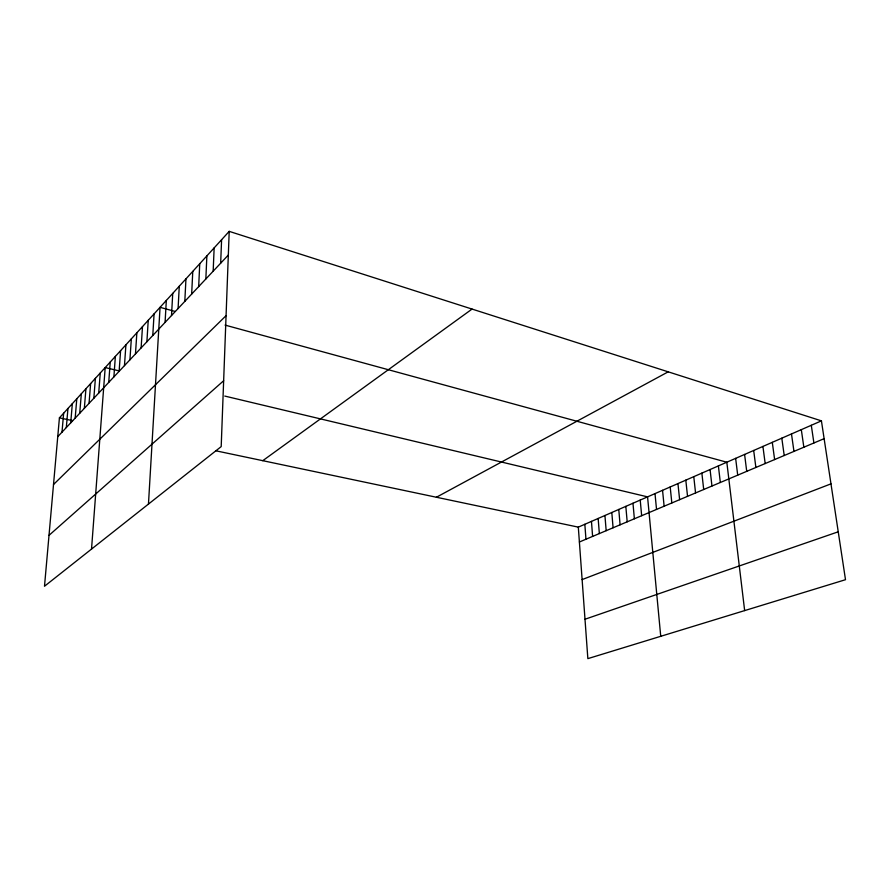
<?xml version="1.0" encoding="UTF-8"?>
<svg xmlns="http://www.w3.org/2000/svg" width="890" height="890" viewBox="0 0 890 890"><rect width="100%" height="100%" fill="white"/><g stroke="black" fill="none" stroke-linecap="round" stroke-linejoin="round"><path stroke-width="1.33" d="M229.208 231.367L221.198 446.602L44.5 586.243L59.419 417.855L229.208 231.367L821.426 420.859L845.5 579.702L587.856 658.633L578.311 527.136L821.426 420.859M220.664 263.206L221.599 239.733M213.166 271.183L214.145 247.91M205.846 278.982L206.869 255.908M198.681 286.613L199.738 263.729M191.662 294.078L192.774 271.394M184.809 301.387L185.954 278.882M178.089 308.541L179.268 286.224M171.514 315.538L172.727 293.4M165.073 322.391L166.33 300.442M148.463 504.074L160.055 307.328L175.007 311.411M152.768 335.497L154.081 313.881M146.894 341.76L148.23 320.311M141.121 347.901L142.489 326.619M135.469 353.92L136.86 332.804M129.918 359.827L131.331 338.868M124.466 365.623L125.913 344.83M119.127 371.319L120.595 350.671M113.887 376.904L115.366 356.412M108.736 382.389L110.238 362.041M91.525 549.074L105.198 367.57L119.182 370.907M93.839 398.242L95.397 378.339M98.712 393.057L100.259 372.999M89.045 403.348L90.624 383.579M84.339 408.354L85.93 388.741M79.722 413.283L81.324 393.803M70.711 422.884L72.335 403.671M75.172 418.122L76.796 398.776M66.316 427.556L67.963 408.477M62 432.151L63.646 413.205M57.75 436.678L228.33 255.041M53.511 484.527L226.071 315.672M49.006 535.357L223.646 380.742M262.761 460.686L472.056 309.075M436.389 497.254L668.212 371.831M579.39 541.999L824.129 438.659M582.116 579.59L830.971 483.86M584.997 619.24L838.235 531.797M59.419 417.855L72.513 420.614M215.836 450.796L578.311 527.136M224.781 396.072L647.564 496.865L660.736 636.306M225.059 325.095L726.819 462.222L744.652 610.596M811.291 425.286L813.905 442.975M801.312 429.659L803.848 447.214M791.488 433.953L793.958 451.397M781.809 438.18L784.212 455.513M772.298 442.341L774.623 459.563M762.919 446.435L765.178 463.545M753.685 450.474L755.877 467.473M744.596 454.445L746.721 471.333M735.641 458.361L737.71 475.149M718.386 465.904L720.333 482.48M710.064 469.542L711.956 486.018M701.865 473.124L703.701 489.5M693.777 476.662L695.557 492.938M685.812 480.144L687.536 496.331M677.946 483.582L679.626 499.668M670.192 486.975L671.828 502.961M662.549 490.312L664.129 506.221M655.007 493.616L656.531 509.425M640.221 500.08L641.657 515.699M632.979 503.239L634.37 518.781M625.826 506.366L627.183 521.818M618.773 509.447L620.085 524.811M611.808 512.495L613.077 527.77M604.933 515.499L606.168 530.685M598.158 518.47L599.348 533.566M591.461 521.395L592.606 536.414M584.841 524.288L585.954 539.218"/></g></svg>
